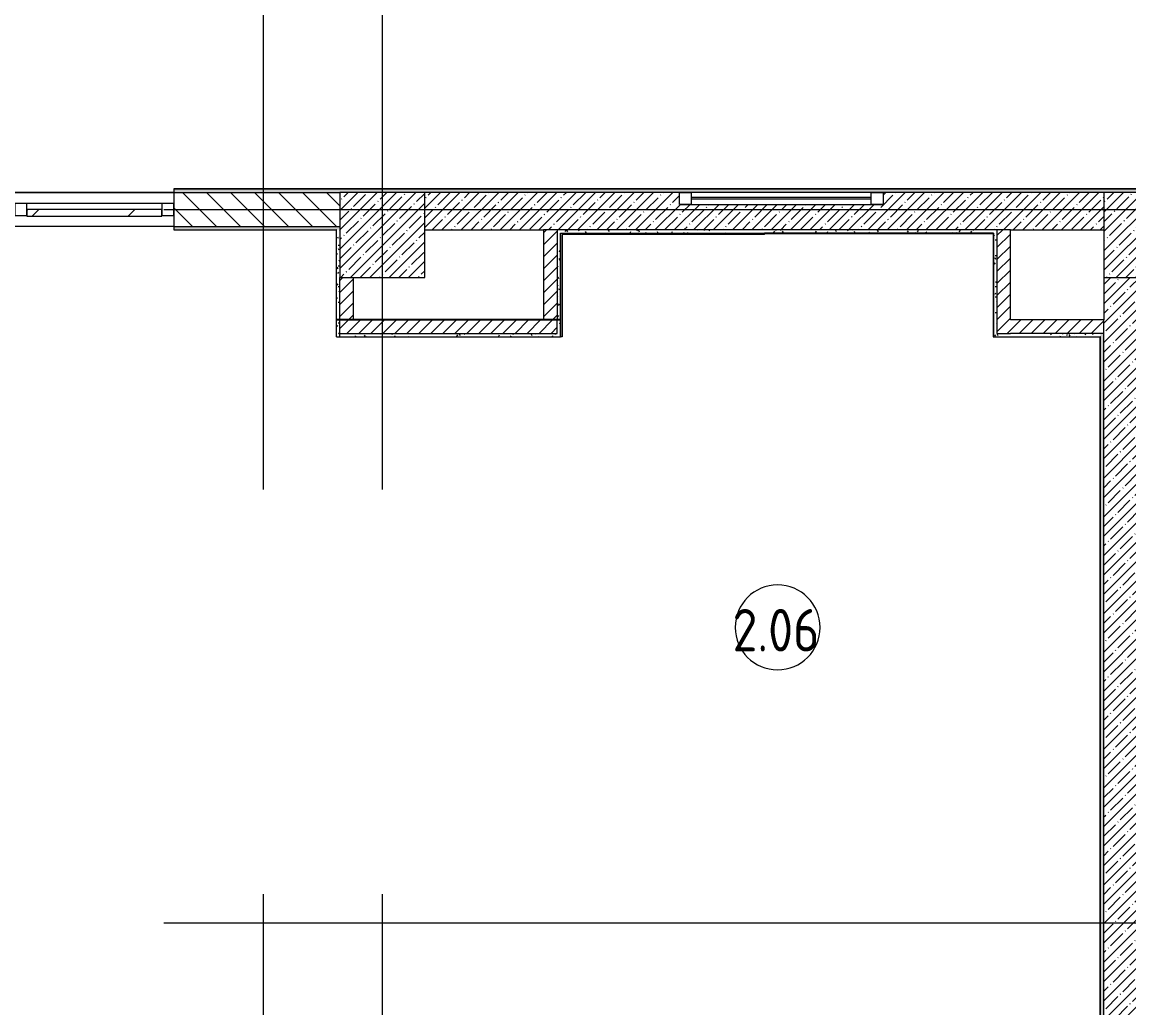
# Model space of a CAD drawing. Header units: millimetres. Extents: x -6228 to 201956, y -8553 to 30426.
# Drawn here: x 155990 to 162509, y 3098 to 8903 of the extents above; entities that cross this region are included whole.
import ezdxf

# ---------------------------------------------------------------- set-up
doc = ezdxf.new("R2010")
doc.units = ezdxf.units.MM
doc.linetypes.add('Осевая', pattern=[15875, 3175, -2381.25, 7937.5, -2381.25])
for name, color, linetype, lineweight in [('A-AREA-IDEN', 7, 'Continuous', 9), ('A-GLAZ-2', 7, 'Continuous', 9), ('A-GLAZ-CURT-2', 7, 'Continuous', 9), ('A-GLAZ-CWMG-3', 7, 'Continuous', 9), ('A-WALL-4', 7, 'Continuous', 13), ('I-WALL-5', 7, 'Continuous', 9), ('S-COLS-2', 7, 'Continuous', 9), ('Оси-2', 7, 'Осевая', 9)]:
    doc.layers.add(name, color=color, linetype=linetype, lineweight=lineweight)
doc.layers.add('A-FLOR-3', color=7, linetype='Continuous', lineweight=9, true_color=0xaaaaaa)
doc.layers.add('I-WALL-7', color=9, linetype='Continuous', lineweight=9, true_color=0x808080)
doc.styles.add('GOST Common', font='GOST_Common.ttf', dxfattribs={"width": 0.9, "height": 250})
pattern_1 = [(45, (96951.9, 0), (-57.02463, 57.02463), []), (45, (97008.92, 0), (-57.02463, 57.02463), [100.806, -20.161, 3.353, -16.808])]
pattern_2 = [(45, (96951.896, 0), (-35.35534, 35.35534), [])]
pattern_3 = [(0, (96951.896, 0), (121.92, 30.48), [10.058, -81.382, 10.058, -81.382, -487.68]), (0, (96951.896, 0), (121.92, 30.48), [-182.88, 10.058, -172.822, 10.058, -81.382, -213.36]), (0, (96951.896, 0), (121.92, 30.48), [-457.2, 10.058, -50.902, 10.058, -142.342]), (120, (96997.616, 15.24), (-87.356454, 90.345817), [10.058, -81.382, 10.058, -81.382, -487.68]), (120, (96997.616, 15.24), (-87.356454, 90.345817), [-182.88, 10.058, -172.822, 10.058, -81.382, -213.36]), (120, (96997.616, 15.24), (-87.356454, 90.345817), [-457.2, 10.058, -50.902, 10.058, -142.342]), (240, (97012.856, 76.2), (-34.563546, -120.825817), [10.058, -81.382, 10.058, -81.382, -487.68]), (240, (97012.856, 76.2), (-34.563546, -120.825817), [-182.88, 10.058, -172.822, 10.058, -81.382, -213.36]), (240, (97012.856, 76.2), (-34.563546, -120.825817), [-457.2, 10.058, -50.902, 10.058, -142.342])]

# ---------------------------------------------------------------- blocks, each defined once
blk = doc.blocks.new('BSC_Колонна _Прямоугольная - 500х500-V175-План зашивки приборов отопления в осях 1 этажа 12-23')
at = {"layer": 'S-COLS-2'}
h = blk.add_hatch(dxfattribs=at)
h.set_pattern_fill('FP_145', color=256, style=0, pattern_type=2)
h.set_pattern_definition([(45, (-61160, -7650), (-57.02463, 57.02463), []), (45, (-61102.975, -7650), (-57.02463, 57.02463), [100.806, -20.161, 3.353, -16.808])])
h.paths.add_polyline_path([(-250, -250), (250, -250), (250, 250), (-250, 250)])
for p, q in [((250, 250), (-250, 250)), ((-250, 250), (-250, -250)), ((250, -250), (250, 250)), ((-250, -250), (250, -250))]:
    blk.add_line(p, q, dxfattribs=at)
blk = doc.blocks.new('BSC_Колонна _Прямоугольная - 500х500-V184-План зашивки приборов отопления в осях 1 этажа 12-23')
at = {"layer": 'S-COLS-2'}
h = blk.add_hatch(dxfattribs=at)
h.set_pattern_fill('FP_154', color=256, style=0, pattern_type=2)
h.set_pattern_definition([(45, (-65660, -7650), (-57.02463, 57.02463), []), (45, (-65602.975, -7650), (-57.02463, 57.02463), [100.806, -20.161, 3.353, -16.808])])
h.paths.add_polyline_path([(-250, -250), (250, -250), (250, 250), (-250, 250), (-250, 212.3)])
for p, q in [((250, 250), (-250, 250)), ((-250, 250), (-250, -250)), ((250, -250), (250, 250)), ((-250, -250), (250, -250))]:
    blk.add_line(p, q, dxfattribs=at)
blk = doc.blocks.new('120_Окно_СКБ_1Ст - 120_Окно_СКБ_1Ст 400х1200 EI30-24228621-План зашивки приборов отопления в осях 1 этажа 12-23')
at = {"layer": 'A-GLAZ-2'}
for p, q in [((-600, 40), (-600, 110)), ((-600, 110), (-530, 110)), ((600, 110), (-600, 110)), ((-530, 110), (-530, 40)), ((530, 80), (-530, 80)), ((530, 70), (-530, 70)), ((530, 40), (530, 110)), ((530, 110), (600, 110)), ((600, 110), (600, 40)), ((-530, 40), (-600, 40)), ((-600, 40), (600, 40)), ((600, 40), (530, 40))]:
    blk.add_line(p, q, dxfattribs=at)
blk = doc.blocks.new('Прямоугольный импост - 50 x 70 мм-31700031-План зашивки приборов отопления в осях 1 этажа 12-23')
at = {"layer": 'A-GLAZ-CWMG-3'}
for p, q in [((-70, 35), (0, 35)), ((-70, -35), (-70, 35)), ((0, 35), (0, -35)), ((0, -35), (-70, -35))]:
    blk.add_line(p, q, dxfattribs=at)
blk = doc.blocks.new('Системная панель - Стекло - 40мм-V260-План зашивки приборов отопления в осях 1 этажа 12-23')
at = {"layer": 'A-GLAZ-CURT-2'}
h = blk.add_hatch(dxfattribs=at)
h.set_pattern_fill('FP_191', color=256, style=0, pattern_type=2)
h.set_pattern_definition([(45, (-59563.5, -7700), (-282.8427, 282.8427), [200, -600]), (45, (-59763.5, -7800), (-282.8427, 282.8427), [600, -200]), (45, (-59363.5, -7900), (-282.8427, 282.8427), [200, -600])])
h.paths.add_polyline_path([(397.5, -40), (397.5, 0), (-397.5, 0), (-397.5, -40)])
for p, q in [((397.5, 0), (-397.5, 0)), ((-397.5, 0), (-397.5, -40)), ((397.5, -40), (397.5, 0)), ((-397.5, -40), (397.5, -40))]:
    blk.add_line(p, q, dxfattribs=at)
blk = doc.blocks.new('Прямоугольный импост - 50 x 70 мм-31702100-План зашивки приборов отопления в осях 1 этажа 12-23')
at = {"layer": 'A-GLAZ-CWMG-3'}
for p, q in [((-35, 35), (35, 35)), ((-35, -35), (-35, 35)), ((35, 35), (35, -35)), ((35, -35), (-35, -35))]:
    blk.add_line(p, q, dxfattribs=at)
blk = doc.blocks.new('Прямоугольный импост - 50 x 70 мм-31720914-План зашивки приборов отопления в осях 1 этажа 12-23')
at = {"layer": 'A-GLAZ-CWMG-3'}
blk.add_line((41991, 7835), (41196, 7835), dxfattribs=at)
blk = doc.blocks.new('Марка_Помещения - Номер-25198446-План зашивки приборов отопления в осях 1 этажа 12-23')
at = {"layer": 'A-AREA-IDEN'}
for start, end in [(360, 180), (180, 360)]:
    blk.add_arc((0, 0), 2.5, start, end, dxfattribs=at)

msp = doc.modelspace()

# ---------------------------------------------------------------- hatches: boundary and pattern name
at = {"layer": 'I-WALL-5'}
h = msp.add_hatch(dxfattribs=at)
h.set_pattern_fill('FP_159', color=256, style=0, pattern_type=2)
h.set_pattern_definition([(135, (96951.9, 0), (-70.71068, -70.71068), [])])
h.paths.add_polyline_path([(157861.9, 7700), (157861.9, 7900), (156882.9, 7900), (156882.9, 7700), (157110.1, 7700)])
h.paths.add_polyline_path([(153861.9, 7700), (154382.9, 7700), (154382.9, 7900), (153861.9, 7900)])
h = msp.add_hatch(dxfattribs=at)
h.set_pattern_fill('FP_157', color=256, style=0, pattern_type=2)
h.set_pattern_definition(pattern_1)
h.paths.add_polyline_path([(162361.9, 7680), (162361.9, 7900), (161061.9, 7900), (161061.9, 7830), (159861.9, 7830), (159861.9, 7900), (158361.9, 7900), (158361.9, 7680), (162206.6, 7680)])
h = msp.add_hatch(dxfattribs=at)
h.set_pattern_fill('FP_162', color=256, style=0, pattern_type=2)
h.set_pattern_definition(pattern_2)
h.paths.add_polyline_path([(159141.9, 7150), (159141.9, 7680), (159061.9, 7680), (159061.9, 7150)])
h = msp.add_hatch(dxfattribs=at)
h.set_pattern_fill('FP_162', color=256, style=0, pattern_type=2)
h.set_pattern_definition(pattern_2)
h.paths.add_polyline_path([(161811.9, 7070), (161811.9, 7680), (161731.9, 7680), (161731.9, 7070)])
h = msp.add_hatch(dxfattribs=at)
h.set_pattern_fill('FP_162', color=256, style=0, pattern_type=2)
h.set_pattern_definition(pattern_2)
h.paths.add_polyline_path([(157941.9, 7150), (157941.9, 7400), (157861.9, 7400), (157861.9, 7150)])
h = msp.add_hatch(dxfattribs=at)
h.set_pattern_fill('FP_157', color=256, style=0, pattern_type=2)
h.set_pattern_definition(pattern_1)
h.paths.add_polyline_path([(162581.9, 400), (162581.9, 7400), (162361.9, 7400), (162361.9, 400), (162572.4, 400)])
h = msp.add_hatch(dxfattribs=at)
h.set_pattern_fill('FP_162', color=256, style=0, pattern_type=2)
h.set_pattern_definition(pattern_2)
h.paths.add_polyline_path([(158566.2, 7070), (159141.9, 7070), (159141.9, 7150), (157861.9, 7150), (157861.9, 7070)])
h = msp.add_hatch(dxfattribs=at)
h.set_pattern_fill('FP_162', color=256, style=0, pattern_type=2)
h.set_pattern_definition(pattern_2)
h.paths.add_polyline_path([(162341.9, 7070), (162361.9, 7070), (162361.9, 7150), (161811.9, 7150), (161811.9, 7070)])
at = {"layer": 'I-WALL-7'}
h = msp.add_hatch(dxfattribs=at)
h.set_pattern_fill('FP_186', color=256, style=0, pattern_type=2)
h.set_pattern_definition(pattern_3)
h.paths.add_polyline_path([(170711.9, 7900), (171701.9, 7900), (171701.9, 7920), (170656.9, 7920), (170656.9, 7908), (170711.9, 7908), (170711.9, 7901.1)])
h.paths.add_polyline_path([(168716.9, 7900), (169201.9, 7900), (169201.9, 7908), (169256.9, 7908), (169256.9, 7920), (168686.9, 7920), (168686.9, 7908), (168716.9, 7908), (168716.9, 7901.7)])
h.paths.add_polyline_path([(167556.9, 7900), (167556.9, 7908), (167586.9, 7908), (167586.9, 7920), (166312.4, 7920), (166312.4, 7908), (166342.4, 7908), (166342.4, 7900), (167303.2, 7900)])
h.paths.add_polyline_path([(165182.4, 7900), (165182.4, 7908), (165212.4, 7908), (165212.4, 7920), (164006.9, 7920), (164006.9, 7908), (164036.9, 7908), (164036.9, 7900), (165119, 7900)])
h.paths.add_polyline_path([(162876.9, 7900), (162876.9, 7908), (162906.9, 7908), (162906.9, 7920), (156882.9, 7920), (156882.9, 7900), (162861.9, 7900)])
h.paths.add_polyline_path([(153861.9, 7900), (154382.9, 7900), (154382.9, 7920), (147881.9, 7920), (147881.9, 7900), (153361.9, 7900)])
h.paths.add_polyline_path([(144861.9, 7900), (145381.9, 7900), (145381.9, 7920), (139012.9, 7920), (139012.9, 7900), (144732.7, 7900)])
h.paths.add_polyline_path([(136512.9, 7900), (136512.9, 7920), (135694.5, 7920), (135694.5, 7900), (135995.7, 7900)])
h = msp.add_hatch(dxfattribs=at)
h.set_pattern_fill('FP_186', color=256, style=0, pattern_type=2)
h.set_pattern_definition(pattern_3)
h.paths.add_polyline_path([(157841.9, 7680), (157861.9, 7680), (157861.9, 7700), (156882.9, 7700), (156882.9, 7680), (157840.9, 7680)])
h.paths.add_polyline_path([(153881.9, 7680), (154382.9, 7680), (154382.9, 7700), (153861.9, 7700), (153861.9, 7680)])
h = msp.add_hatch(dxfattribs=at)
h.set_pattern_fill('FP_186', color=256, style=0, pattern_type=2)
h.set_pattern_definition(pattern_3)
h.paths.add_polyline_path([(157861.9, 7070), (157861.9, 7680), (157841.9, 7680), (157841.9, 7070)])
h = msp.add_hatch(dxfattribs=at)
h.set_pattern_fill('FP_186', color=256, style=0, pattern_type=2)
h.set_pattern_definition(pattern_3)
h.paths.add_polyline_path([(161710.9, 7660), (161711.9, 7660), (161711.9, 7680), (159141.9, 7680), (159141.9, 7660), (161478.5, 7660)])
h = msp.add_hatch(dxfattribs=at)
h.set_pattern_fill('FP_186', color=256, style=0, pattern_type=2)
h.set_pattern_definition(pattern_3)
h.paths.add_polyline_path([(159161.9, 7050), (159161.9, 7660), (159141.9, 7660), (159141.9, 7050)])
h = msp.add_hatch(dxfattribs=at)
h.set_pattern_fill('FP_186', color=256, style=0, pattern_type=2)
h.set_pattern_definition(pattern_3)
h.paths.add_polyline_path([(161711.9, 7070), (161731.9, 7070), (161731.9, 7680), (161711.9, 7680), (161711.9, 7283.2)])
h = msp.add_hatch(dxfattribs=at)
h.set_pattern_fill('FP_186', color=256, style=0, pattern_type=2)
h.set_pattern_definition(pattern_3)
h.paths.add_polyline_path([(159141.9, 7050), (159141.9, 7070), (157841.9, 7070), (157841.9, 7050), (158566.2, 7050)])
h = msp.add_hatch(dxfattribs=at)
h.set_pattern_fill('FP_186', color=256, style=0, pattern_type=2)
h.set_pattern_definition(pattern_3)
h.paths.add_polyline_path([(159141.9, 7050), (159141.9, 7070), (157861.9, 7070), (157861.9, 7050), (158566.2, 7050)])
h = msp.add_hatch(dxfattribs=at)
h.set_pattern_fill('FP_186', color=256, style=0, pattern_type=2)
h.set_pattern_definition(pattern_3)
h.paths.add_polyline_path([(162340.9, 7050), (162341.9, 7050), (162341.9, 7070), (161711.9, 7070), (161711.9, 7050)])
h = msp.add_hatch(dxfattribs=at)
h.set_pattern_fill('FP_186', color=256, style=0, pattern_type=2)
h.set_pattern_definition(pattern_3)
h.paths.add_polyline_path([(162341.9, 100), (162361.9, 100), (162361.9, 7070), (162341.9, 7070), (162341.9, 120)])

# ---------------------------------------------------------------- linework, layer by layer
at = {"layer": 'A-FLOR-3'}
for p, q in [((154382.9, 7900), (156882.9, 7900)), ((156882.9, 7900), (154382.9, 7900))]:
    msp.add_line(p, q, dxfattribs=at)
at = {"layer": 'A-WALL-4'}
for p, q in [((159711.9, 7920), (156882.9, 7920)), ((159711.9, 7920), (159711.9, 7921)), ((159761.9, 7921), (159761.9, 7920)), ((162231.9, 7920), (159761.9, 7920)), ((162231.9, 7920), (162231.9, 7921)), ((156882.9, 7700), (157861.9, 7700)), ((157841.9, 7680), (157840.9, 7680)), ((157840.9, 7679), (157840.9, 7680)), ((161811.9, 7680), (159061.9, 7680)), ((159141.9, 7680), (159141.9, 7150)), ((161711.9, 7660), (160362.9, 7660)), ((161710.9, 7659), (161710.9, 7660)), ((161711.9, 7660), (161711.9, 7070)), ((162361.9, 400), (162361.9, 7150)), ((162361.9, 7070), (161811.9, 7070)), ((162341.9, 7050), (162340.9, 7050)), ((162341.9, 120), (162341.9, 7050))]:
    msp.add_line(p, q, dxfattribs=at)
at = {"layer": 'I-WALL-5'}
for p, q in [((156882.9, 7921), (156882.9, 7679)), ((162906.9, 7921), (156882.9, 7921)), ((156882.9, 7900), (157861.9, 7900)), ((159861.9, 7900), (158361.9, 7900)), ((159761.9, 7920), (159711.9, 7920)), ((162361.9, 7900), (161061.9, 7900)), ((162906.9, 7920), (162231.9, 7920)), ((156882.9, 7700), (154382.9, 7700)), ((156882.9, 7680), (157840.9, 7680)), ((156882.9, 7679), (157840.9, 7679)), ((157840.9, 7679), (157840.9, 7150.4)), ((157841.9, 7050), (157841.9, 7680)), ((158361.9, 7680), (159061.9, 7680)), ((159061.9, 7680), (159061.9, 7150)), ((159161.9, 7050), (159161.9, 7660)), ((159161.9, 7660), (160362.9, 7660)), ((159162.9, 7652), (159161.9, 7652)), ((159162.9, 7049.5), (159162.9, 7652)), ((159170.9, 7652), (159170.9, 7049.5)), ((160362.9, 7652), (159170.9, 7652)), ((160362.9, 7659), (161710.9, 7659)), ((160362.9, 7652), (160362.9, 7659)), ((161710.9, 7659), (161710.9, 7049)), ((161731.9, 7680), (161731.9, 7070)), ((161811.9, 7150), (161811.9, 7680)), ((161811.9, 7680), (162361.9, 7680)), ((157861.9, 7050), (157861.9, 7400)), ((157941.9, 7150), (157941.9, 7400)), ((162361.9, 7400), (162361.9, 7150)), ((157840.9, 7150.4), (159161.9, 7150.4)), ((159161.9, 7151.4), (157841.9, 7151.4)), ((159061.9, 7150), (157941.9, 7150)), ((159141.9, 7070), (159141.9, 7150)), ((162361.9, 7150), (161811.9, 7150)), ((157841.9, 7050), (159161.9, 7050)), ((157861.9, 7070), (159141.9, 7070)), ((159170.9, 7049.5), (159162.9, 7049.5)), ((161710.9, 7049), (162340.9, 7049)), ((161711.9, 7070), (161711.9, 7050)), ((161711.9, 7050), (162340.9, 7050)), ((161731.9, 7070), (161811.9, 7070)), ((162340.9, 121), (162340.9, 7050))]:
    msp.add_line(p, q, dxfattribs=at)
at = {"layer": 'Оси-2'}
for p, q in [((157411.9, 593.7), (157411.9, 24898.1)), ((158111.9, 593.7), (158111.9, 24898.1)), ((135394.4, 7800), (179201.9, 7800)), ((135394.4, 3600), (179201.9, 3600))]:
    msp.add_line(p, q, dxfattribs=at)

# ---------------------------------------------------------------- block references
at = {"layer": 'A-AREA-IDEN', "xscale": 99.99999999999993, "yscale": 99.99999999999993, "zscale": 99.99999999999993}
msp.add_blockref('Марка_Помещения - Номер-25198446-План зашивки приборов отопления в осях 1 этажа 12-23', (160440.3, 5338.7), dxfattribs=at)
at = {"layer": 'A-GLAZ-2'}
msp.add_blockref('120_Окно_СКБ_1Ст - 120_Окно_СКБ_1Ст 400х1200 EI30-24228621-План зашивки приборов отопления в осях 1 этажа 12-23', (160461.9, 7790), dxfattribs=at)
at = {"layer": 'A-GLAZ-CURT-2'}
msp.add_blockref('Системная панель - Стекло - 40мм-V260-План зашивки приборов отопления в осях 1 этажа 12-23', (156415.4, 7800), dxfattribs=at)
at = {"layer": 'A-GLAZ-CWMG-3', "extrusion": (0, 0, -1), "rotation": 180}
for name, p in [('Прямоугольный импост - 50 x 70 мм-31702100-План зашивки приборов отопления в осях 1 этажа 12-23', (-155982.9, 7800)), ('Прямоугольный импост - 50 x 70 мм-31700031-План зашивки приборов отопления в осях 1 этажа 12-23', (-156882.9, 7800))]:
    msp.add_blockref(name, p, dxfattribs=at)
at = {"layer": 'A-GLAZ-CWMG-3'}
msp.add_blockref('Прямоугольный импост - 50 x 70 мм-31720914-План зашивки приборов отопления в осях 1 этажа 12-23', (114821.9, 0), dxfattribs=at)
at = {"layer": 'S-COLS-2'}
for name, p in [('BSC_Колонна _Прямоугольная - 500х500-V175-План зашивки приборов отопления в осях 1 этажа 12-23', (158111.9, 7650)), ('BSC_Колонна _Прямоугольная - 500х500-V184-План зашивки приборов отопления в осях 1 этажа 12-23', (162611.9, 7650))]:
    msp.add_blockref(name, p, dxfattribs=at)

# ---------------------------------------------------------------- texts
at = {"layer": 'A-AREA-IDEN', "insert": (160174.6, 5447.2), "char_height": 250, "width": 663.797, "attachment_point": 1, "style": 'GOST Common'}
msp.add_mtext('2.06', dxfattribs=at)

doc.saveas('drawing.dxf')
